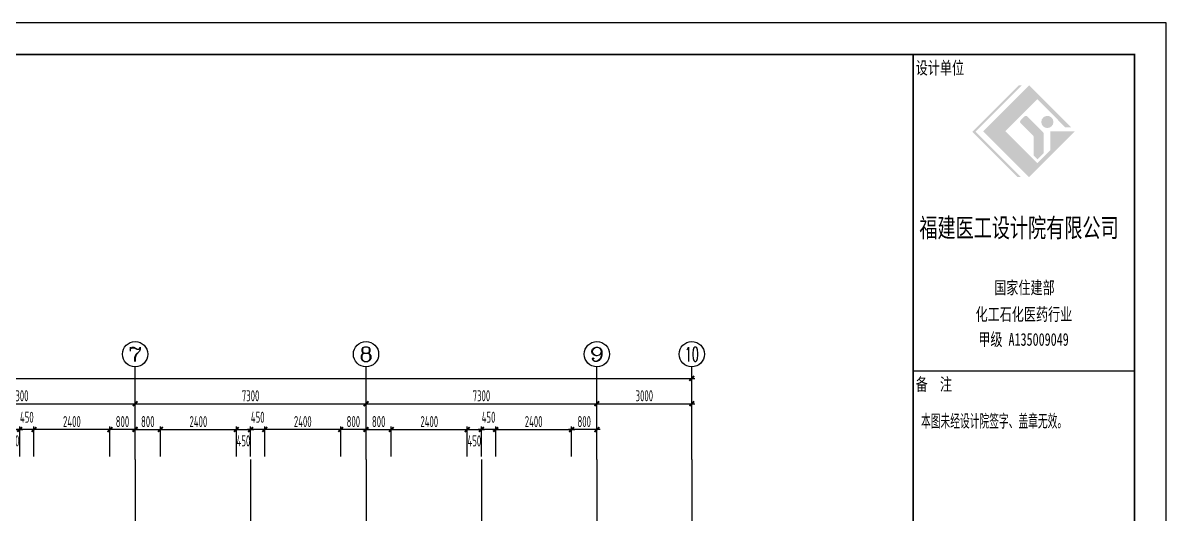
# Model space of a CAD drawing. Extents: x -472319 to -112444, y -516749 to -5704.
# Drawn here: x -264044 to -227895, y -108005 to -92475 of the extents above; entities that cross this region are included whole.
import ezdxf
from ezdxf.enums import TextEntityAlignment as Align

# ---------------------------------------------------------------- set-up
doc = ezdxf.new("R2010")
doc.units = 0
doc.header["$LTSCALE"] = 100
doc.header["$MEASUREMENT"] = 0
doc.linetypes.add('CENTER', pattern=[2, 1.25, -0.25, 0.25, -0.25])
doc.linetypes.add('DOTE', pattern=[2.42, 2, -0.2, 0.02, -0.2])
for name, color, linetype in [('1301', 24, 'Continuous'), ('AXIS', 3, 'Continuous'), ('AXIS_TEXT', 7, 'Continuous'), ('DOTE', 1, 'CENTER'), ('FRAME', 3, 'Continuous'), ('填充', 8, 'Continuous')]:
    doc.layers.add(name, color=color, linetype=linetype)
doc.styles.add('_TCH_AXIS', font='COMPLEX', dxfattribs={"bigfont": 'GBCBIG'})
doc.styles.add('COMPLEX', font='COMPLEX')
doc.styles.add('FRAME', font='simhei.ttf', dxfattribs={"width": 0.7})
doc.styles.add('HZ', font='tssdeng.shx', dxfattribs={"width": 0.6, "height": 350, "bigfont": 'a.shx'})
doc.dimstyles.new('DIMN', dxfattribs={"dimtxt": 350, "dimasz": 150, "dimexe": 100, "dimexo": 100, "dimgap": 75, "dimtad": 1, "dimdec": 0, "dimzin": 0, "dimdsep": 46, "dimtxsty": 'HZ', "dimblk": 'ARCHTICK', "dimcen": 0.09, "dimdle": 100, "dimclrd": 3, "dimclre": 3, "dimclrt": 7, "dimazin": 2, "dimtfac": 1, "dimtdec": 0, "dimtmove": 2, "dimatfit": 3, "dimldrblk": 'ARCHTICK', "dimfxl": 1, "dimtolj": 1, "dimtzin": 0, "dimarcsym": 0})

# ---------------------------------------------------------------- blocks, each defined once
blk = doc.blocks.new('_ArchTick')
at = {"color": 0, "linetype": 'ByBlock', "const_width": 0.4}
blk.add_lwpolyline([(-0.5, -0.5), (0.5, 0.5)], dxfattribs=at)
blk = doc.blocks.new('*D751')
at = {"layer": 'AXIS', "color": 3, "lineweight": -2, "transparency": 16777216}
for p, q in [((-267794, -106179), (-267794, -104413)), ((-260494, -106179), (-260494, -104413)), ((-267894, -104513), (-260394, -104513))]:
    blk.add_line(p, q, dxfattribs=at)
at = {"layer": 'Defpoints', "color": 0, "transparency": 16777216}
for p in [(-260494, -104513), (-267794, -106279), (-260494, -106279)]:
    blk.add_point(p, dxfattribs=at)
at = {"layer": 'AXIS', "color": 3, "lineweight": -2, "transparency": 16777216, "xscale": 150, "yscale": 150, "zscale": 150, "rotation": 180}
blk.add_blockref('_ArchTick', (-267794, -104513), dxfattribs=at)
at = {"layer": 'AXIS', "color": 3, "lineweight": -2, "transparency": 16777216, "xscale": 150, "yscale": 150, "zscale": 150}
blk.add_blockref('_ArchTick', (-260494, -104513), dxfattribs=at)
at = {"layer": 'AXIS', "color": 7, "transparency": 16777216, "insert": (-264144, -104263), "char_height": 350, "attachment_point": 5, "style": 'HZ'}
blk.add_mtext('\\A1;7300', dxfattribs=at)
blk = doc.blocks.new('*D752')
at = {"layer": 'AXIS', "color": 3, "lineweight": -2, "transparency": 16777216}
for p, q in [((-260494, -106179), (-260494, -104413)), ((-253194, -106179), (-253194, -104413)), ((-260594, -104513), (-253094, -104513))]:
    blk.add_line(p, q, dxfattribs=at)
at = {"layer": 'Defpoints', "color": 0, "transparency": 16777216}
for p in [(-253194, -104513), (-260494, -106279), (-253194, -106279)]:
    blk.add_point(p, dxfattribs=at)
at = {"layer": 'AXIS', "color": 3, "lineweight": -2, "transparency": 16777216, "xscale": 150, "yscale": 150, "zscale": 150, "rotation": 180}
blk.add_blockref('_ArchTick', (-260494, -104513), dxfattribs=at)
at = {"layer": 'AXIS', "color": 3, "lineweight": -2, "transparency": 16777216, "xscale": 150, "yscale": 150, "zscale": 150}
blk.add_blockref('_ArchTick', (-253194, -104513), dxfattribs=at)
at = {"layer": 'AXIS', "color": 7, "transparency": 16777216, "insert": (-256844, -104263), "char_height": 350, "attachment_point": 5, "style": 'HZ'}
blk.add_mtext('\\A1;7300', dxfattribs=at)
blk = doc.blocks.new('*D753')
at = {"layer": 'AXIS', "color": 3, "lineweight": -2, "transparency": 16777216}
for p, q in [((-253194, -106179), (-253194, -104413)), ((-245894, -106179), (-245894, -104413)), ((-253294, -104513), (-245794, -104513))]:
    blk.add_line(p, q, dxfattribs=at)
at = {"layer": 'Defpoints', "color": 0, "transparency": 16777216}
for p in [(-245894, -104513), (-253194, -106279), (-245894, -106279)]:
    blk.add_point(p, dxfattribs=at)
at = {"layer": 'AXIS', "color": 3, "lineweight": -2, "transparency": 16777216, "xscale": 150, "yscale": 150, "zscale": 150, "rotation": 180}
blk.add_blockref('_ArchTick', (-253194, -104513), dxfattribs=at)
at = {"layer": 'AXIS', "color": 3, "lineweight": -2, "transparency": 16777216, "xscale": 150, "yscale": 150, "zscale": 150}
blk.add_blockref('_ArchTick', (-245894, -104513), dxfattribs=at)
at = {"layer": 'AXIS', "color": 7, "transparency": 16777216, "insert": (-249544, -104263), "char_height": 350, "attachment_point": 5, "style": 'HZ'}
blk.add_mtext('\\A1;7300', dxfattribs=at)
blk = doc.blocks.new('*D754')
at = {"layer": 'AXIS', "color": 3, "lineweight": -2, "transparency": 16777216}
for p, q in [((-245894, -106179), (-245894, -104413)), ((-242894, -106179), (-242894, -104413)), ((-245994, -104513), (-242794, -104513))]:
    blk.add_line(p, q, dxfattribs=at)
at = {"layer": 'Defpoints', "color": 0, "transparency": 16777216}
for p in [(-242894, -104513), (-245894, -106279), (-242894, -106279)]:
    blk.add_point(p, dxfattribs=at)
at = {"layer": 'AXIS', "color": 3, "lineweight": -2, "transparency": 16777216, "xscale": 150, "yscale": 150, "zscale": 150, "rotation": 180}
blk.add_blockref('_ArchTick', (-245894, -104513), dxfattribs=at)
at = {"layer": 'AXIS', "color": 3, "lineweight": -2, "transparency": 16777216, "xscale": 150, "yscale": 150, "zscale": 150}
blk.add_blockref('_ArchTick', (-242894, -104513), dxfattribs=at)
at = {"layer": 'AXIS', "color": 7, "transparency": 16777216, "insert": (-244394, -104263), "char_height": 350, "attachment_point": 5, "style": 'HZ'}
blk.add_mtext('\\A1;3000', dxfattribs=at)
blk = doc.blocks.new('*D755')
at = {"layer": 'AXIS', "color": 3, "lineweight": -2, "transparency": 16777216}
for p, q in [((-302794, -103713), (-242794, -103713)), ((-302694, -106179), (-302694, -103613)), ((-242894, -106179), (-242894, -103613))]:
    blk.add_line(p, q, dxfattribs=at)
at = {"layer": 'Defpoints', "color": 0, "transparency": 16777216}
for p in [(-242894, -103713), (-302694, -106279), (-242894, -106279)]:
    blk.add_point(p, dxfattribs=at)
at = {"layer": 'AXIS', "color": 3, "lineweight": -2, "transparency": 16777216, "xscale": 150, "yscale": 150, "zscale": 150, "rotation": 180}
blk.add_blockref('_ArchTick', (-302694, -103713), dxfattribs=at)
at = {"layer": 'AXIS', "color": 3, "lineweight": -2, "transparency": 16777216, "xscale": 150, "yscale": 150, "zscale": 150}
blk.add_blockref('_ArchTick', (-242894, -103713), dxfattribs=at)
at = {"layer": 'AXIS', "color": 7, "transparency": 16777216, "insert": (-272794, -103463), "char_height": 350, "attachment_point": 5, "style": 'HZ'}
blk.add_mtext('\\A1;59800', dxfattribs=at)
blk = doc.blocks.new('_AXISO')
blk.add_circle((0, 0), 0.5)
at = {"layer": 'AXIS_TEXT', "style": 'COMPLEX', "width": 1.041667}
blk.add_attdef('A', text='', height=0.56, dxfattribs=at).set_placement((-0.25, -0.28), (0.25, -0.28), align=Align.FIT)
blk = doc.blocks.new('*D855')
at = {"layer": '1301', "color": 3, "lineweight": -2, "transparency": 16777216}
for p, q in [((-245794, -105330), (-246794, -105330)), ((-246694, -106179), (-246694, -105230)), ((-245894, -106179), (-245894, -105230))]:
    blk.add_line(p, q, dxfattribs=at)
at = {"layer": 'Defpoints', "color": 0, "transparency": 16777216}
for p in [(-246694, -105330), (-246694, -106279), (-245894, -106279)]:
    blk.add_point(p, dxfattribs=at)
at = {"layer": '1301', "color": 3, "lineweight": -2, "transparency": 16777216, "xscale": 150, "yscale": 150, "zscale": 150, "rotation": 180}
blk.add_blockref('_ArchTick', (-246694, -105330), dxfattribs=at)
at = {"layer": '1301', "color": 3, "lineweight": -2, "transparency": 16777216, "xscale": 150, "yscale": 150, "zscale": 150}
blk.add_blockref('_ArchTick', (-245894, -105330), dxfattribs=at)
at = {"layer": '1301', "color": 7, "transparency": 16777216, "insert": (-246294, -105080), "char_height": 350, "attachment_point": 5, "style": 'HZ'}
blk.add_mtext('\\A1;800', dxfattribs=at)
blk = doc.blocks.new('*D765')
at = {"layer": '1301', "color": 3, "lineweight": -2, "transparency": 16777216}
for p, q in [((-248994, -105330), (-249644, -105330)), ((-249544, -106179), (-249544, -105230)), ((-249094, -106179), (-249094, -105230))]:
    blk.add_line(p, q, dxfattribs=at)
at = {"layer": 'Defpoints', "color": 0, "transparency": 16777216}
for p in [(-249544, -105330), (-249544, -106279), (-249094, -106279)]:
    blk.add_point(p, dxfattribs=at)
at = {"layer": '1301', "color": 3, "lineweight": -2, "transparency": 16777216, "xscale": 150, "yscale": 150, "zscale": 150, "rotation": 180}
blk.add_blockref('_ArchTick', (-249544, -105330), dxfattribs=at)
at = {"layer": '1301', "color": 3, "lineweight": -2, "transparency": 16777216, "xscale": 150, "yscale": 150, "zscale": 150}
blk.add_blockref('_ArchTick', (-249094, -105330), dxfattribs=at)
at = {"layer": '1301', "color": 7, "transparency": 16777216, "insert": (-249319, -104943), "char_height": 350, "attachment_point": 5, "style": 'HZ'}
blk.add_mtext('\\A1;450', dxfattribs=at)
blk = doc.blocks.new('*D766')
at = {"layer": '1301', "color": 3, "lineweight": -2, "transparency": 16777216}
for p, q in [((-252494, -105330), (-249894, -105330)), ((-252394, -106179), (-252394, -105230)), ((-249994, -106179), (-249994, -105230))]:
    blk.add_line(p, q, dxfattribs=at)
at = {"layer": 'Defpoints', "color": 0, "transparency": 16777216}
for p in [(-249994, -105330), (-252394, -106279), (-249994, -106279)]:
    blk.add_point(p, dxfattribs=at)
at = {"layer": '1301', "color": 3, "lineweight": -2, "transparency": 16777216, "xscale": 150, "yscale": 150, "zscale": 150, "rotation": 180}
blk.add_blockref('_ArchTick', (-252394, -105330), dxfattribs=at)
at = {"layer": '1301', "color": 3, "lineweight": -2, "transparency": 16777216, "xscale": 150, "yscale": 150, "zscale": 150}
blk.add_blockref('_ArchTick', (-249994, -105330), dxfattribs=at)
at = {"layer": '1301', "color": 7, "transparency": 16777216, "insert": (-251194, -105080), "char_height": 350, "attachment_point": 5, "style": 'HZ'}
blk.add_mtext('\\A1;2400', dxfattribs=at)
blk = doc.blocks.new('*D767')
at = {"layer": '1301', "color": 3, "lineweight": -2, "transparency": 16777216}
for p, q in [((-253294, -105330), (-252294, -105330)), ((-253194, -106179), (-253194, -105230)), ((-252394, -106179), (-252394, -105230))]:
    blk.add_line(p, q, dxfattribs=at)
at = {"layer": 'Defpoints', "color": 0, "transparency": 16777216}
for p in [(-252394, -105330), (-253194, -106279), (-252394, -106279)]:
    blk.add_point(p, dxfattribs=at)
at = {"layer": '1301', "color": 3, "lineweight": -2, "transparency": 16777216, "xscale": 150, "yscale": 150, "zscale": 150, "rotation": 180}
blk.add_blockref('_ArchTick', (-253194, -105330), dxfattribs=at)
at = {"layer": '1301', "color": 3, "lineweight": -2, "transparency": 16777216, "xscale": 150, "yscale": 150, "zscale": 150}
blk.add_blockref('_ArchTick', (-252394, -105330), dxfattribs=at)
at = {"layer": '1301', "color": 7, "transparency": 16777216, "insert": (-252794, -105080), "char_height": 350, "attachment_point": 5, "style": 'HZ'}
blk.add_mtext('\\A1;800', dxfattribs=at)
blk = doc.blocks.new('*D768')
at = {"layer": '1301', "color": 3, "lineweight": -2, "transparency": 16777216}
for p, q in [((-250094, -105330), (-249444, -105330)), ((-249994, -106179), (-249994, -105230)), ((-249544, -106179), (-249544, -105230))]:
    blk.add_line(p, q, dxfattribs=at)
at = {"layer": 'Defpoints', "color": 0, "transparency": 16777216}
for p in [(-249544, -105330), (-249994, -106279), (-249544, -106279)]:
    blk.add_point(p, dxfattribs=at)
at = {"layer": '1301', "color": 3, "lineweight": -2, "transparency": 16777216, "xscale": 150, "yscale": 150, "zscale": 150, "rotation": 180}
blk.add_blockref('_ArchTick', (-249994, -105330), dxfattribs=at)
at = {"layer": '1301', "color": 3, "lineweight": -2, "transparency": 16777216, "xscale": 150, "yscale": 150, "zscale": 150}
blk.add_blockref('_ArchTick', (-249544, -105330), dxfattribs=at)
at = {"layer": '1301', "color": 7, "transparency": 16777216, "insert": (-249769, -105688), "char_height": 350, "attachment_point": 5, "style": 'HZ'}
blk.add_mtext('\\A1;450', dxfattribs=at)
blk = doc.blocks.new('*D769')
at = {"layer": '1301', "color": 3, "lineweight": -2, "transparency": 16777216}
for p, q in [((-253894, -105330), (-256494, -105330)), ((-256394, -106179), (-256394, -105230)), ((-253994, -106179), (-253994, -105230))]:
    blk.add_line(p, q, dxfattribs=at)
at = {"layer": 'Defpoints', "color": 0, "transparency": 16777216}
for p in [(-256394, -105330), (-256394, -106279), (-253994, -106279)]:
    blk.add_point(p, dxfattribs=at)
at = {"layer": '1301', "color": 3, "lineweight": -2, "transparency": 16777216, "xscale": 150, "yscale": 150, "zscale": 150, "rotation": 180}
blk.add_blockref('_ArchTick', (-256394, -105330), dxfattribs=at)
at = {"layer": '1301', "color": 3, "lineweight": -2, "transparency": 16777216, "xscale": 150, "yscale": 150, "zscale": 150}
blk.add_blockref('_ArchTick', (-253994, -105330), dxfattribs=at)
at = {"layer": '1301', "color": 7, "transparency": 16777216, "insert": (-255194, -105080), "char_height": 350, "attachment_point": 5, "style": 'HZ'}
blk.add_mtext('\\A1;2400', dxfattribs=at)
blk = doc.blocks.new('*D770')
at = {"layer": '1301', "color": 3, "lineweight": -2, "transparency": 16777216}
for p, q in [((-253094, -105330), (-254094, -105330)), ((-253994, -106179), (-253994, -105230)), ((-253194, -106179), (-253194, -105230))]:
    blk.add_line(p, q, dxfattribs=at)
at = {"layer": 'Defpoints', "color": 0, "transparency": 16777216}
for p in [(-253994, -105330), (-253994, -106279), (-253194, -106279)]:
    blk.add_point(p, dxfattribs=at)
at = {"layer": '1301', "color": 3, "lineweight": -2, "transparency": 16777216, "xscale": 150, "yscale": 150, "zscale": 150, "rotation": 180}
blk.add_blockref('_ArchTick', (-253994, -105330), dxfattribs=at)
at = {"layer": '1301', "color": 3, "lineweight": -2, "transparency": 16777216, "xscale": 150, "yscale": 150, "zscale": 150}
blk.add_blockref('_ArchTick', (-253194, -105330), dxfattribs=at)
at = {"layer": '1301', "color": 7, "transparency": 16777216, "insert": (-253594, -105080), "char_height": 350, "attachment_point": 5, "style": 'HZ'}
blk.add_mtext('\\A1;800', dxfattribs=at)
blk = doc.blocks.new('*D771')
at = {"layer": '1301', "color": 3, "lineweight": -2, "transparency": 16777216}
for p, q in [((-256294, -105330), (-256944, -105330)), ((-256844, -106179), (-256844, -105230)), ((-256394, -106179), (-256394, -105230))]:
    blk.add_line(p, q, dxfattribs=at)
at = {"layer": 'Defpoints', "color": 0, "transparency": 16777216}
for p in [(-256844, -105330), (-256844, -106279), (-256394, -106279)]:
    blk.add_point(p, dxfattribs=at)
at = {"layer": '1301', "color": 3, "lineweight": -2, "transparency": 16777216, "xscale": 150, "yscale": 150, "zscale": 150, "rotation": 180}
blk.add_blockref('_ArchTick', (-256844, -105330), dxfattribs=at)
at = {"layer": '1301', "color": 3, "lineweight": -2, "transparency": 16777216, "xscale": 150, "yscale": 150, "zscale": 150}
blk.add_blockref('_ArchTick', (-256394, -105330), dxfattribs=at)
at = {"layer": '1301', "color": 7, "transparency": 16777216, "insert": (-256619, -104943), "char_height": 350, "attachment_point": 5, "style": 'HZ'}
blk.add_mtext('\\A1;450', dxfattribs=at)
blk = doc.blocks.new('*D772')
at = {"layer": '1301', "color": 3, "lineweight": -2, "transparency": 16777216}
for p, q in [((-259794, -105330), (-257194, -105330)), ((-259694, -106179), (-259694, -105230)), ((-257294, -106179), (-257294, -105230))]:
    blk.add_line(p, q, dxfattribs=at)
at = {"layer": 'Defpoints', "color": 0, "transparency": 16777216}
for p in [(-257294, -105330), (-259694, -106279), (-257294, -106279)]:
    blk.add_point(p, dxfattribs=at)
at = {"layer": '1301', "color": 3, "lineweight": -2, "transparency": 16777216, "xscale": 150, "yscale": 150, "zscale": 150, "rotation": 180}
blk.add_blockref('_ArchTick', (-259694, -105330), dxfattribs=at)
at = {"layer": '1301', "color": 3, "lineweight": -2, "transparency": 16777216, "xscale": 150, "yscale": 150, "zscale": 150}
blk.add_blockref('_ArchTick', (-257294, -105330), dxfattribs=at)
at = {"layer": '1301', "color": 7, "transparency": 16777216, "insert": (-258494, -105080), "char_height": 350, "attachment_point": 5, "style": 'HZ'}
blk.add_mtext('\\A1;2400', dxfattribs=at)
blk = doc.blocks.new('*D773')
at = {"layer": '1301', "color": 3, "lineweight": -2, "transparency": 16777216}
for p, q in [((-260594, -105330), (-259594, -105330)), ((-260494, -106179), (-260494, -105230)), ((-259694, -106179), (-259694, -105230))]:
    blk.add_line(p, q, dxfattribs=at)
at = {"layer": 'Defpoints', "color": 0, "transparency": 16777216}
for p in [(-259694, -105330), (-260494, -106279), (-259694, -106279)]:
    blk.add_point(p, dxfattribs=at)
at = {"layer": '1301', "color": 3, "lineweight": -2, "transparency": 16777216, "xscale": 150, "yscale": 150, "zscale": 150, "rotation": 180}
blk.add_blockref('_ArchTick', (-260494, -105330), dxfattribs=at)
at = {"layer": '1301', "color": 3, "lineweight": -2, "transparency": 16777216, "xscale": 150, "yscale": 150, "zscale": 150}
blk.add_blockref('_ArchTick', (-259694, -105330), dxfattribs=at)
at = {"layer": '1301', "color": 7, "transparency": 16777216, "insert": (-260094, -105080), "char_height": 350, "attachment_point": 5, "style": 'HZ'}
blk.add_mtext('\\A1;800', dxfattribs=at)
blk = doc.blocks.new('*D774')
at = {"layer": '1301', "color": 3, "lineweight": -2, "transparency": 16777216}
for p, q in [((-257394, -105330), (-256744, -105330)), ((-257294, -106179), (-257294, -105230)), ((-256844, -106179), (-256844, -105230))]:
    blk.add_line(p, q, dxfattribs=at)
at = {"layer": 'Defpoints', "color": 0, "transparency": 16777216}
for p in [(-256844, -105330), (-257294, -106279), (-256844, -106279)]:
    blk.add_point(p, dxfattribs=at)
at = {"layer": '1301', "color": 3, "lineweight": -2, "transparency": 16777216, "xscale": 150, "yscale": 150, "zscale": 150, "rotation": 180}
blk.add_blockref('_ArchTick', (-257294, -105330), dxfattribs=at)
at = {"layer": '1301', "color": 3, "lineweight": -2, "transparency": 16777216, "xscale": 150, "yscale": 150, "zscale": 150}
blk.add_blockref('_ArchTick', (-256844, -105330), dxfattribs=at)
at = {"layer": '1301', "color": 7, "transparency": 16777216, "insert": (-257069, -105688), "char_height": 350, "attachment_point": 5, "style": 'HZ'}
blk.add_mtext('\\A1;450', dxfattribs=at)
blk = doc.blocks.new('*D832')
at = {"layer": '1301', "color": 3, "lineweight": -2, "transparency": 16777216}
for p, q in [((-261194, -105330), (-263794, -105330)), ((-263694, -106179), (-263694, -105230)), ((-261294, -106179), (-261294, -105230))]:
    blk.add_line(p, q, dxfattribs=at)
at = {"layer": 'Defpoints', "color": 0, "transparency": 16777216}
for p in [(-263694, -105330), (-263694, -106279), (-261294, -106279)]:
    blk.add_point(p, dxfattribs=at)
at = {"layer": '1301', "color": 3, "lineweight": -2, "transparency": 16777216, "xscale": 150, "yscale": 150, "zscale": 150, "rotation": 180}
blk.add_blockref('_ArchTick', (-263694, -105330), dxfattribs=at)
at = {"layer": '1301', "color": 3, "lineweight": -2, "transparency": 16777216, "xscale": 150, "yscale": 150, "zscale": 150}
blk.add_blockref('_ArchTick', (-261294, -105330), dxfattribs=at)
at = {"layer": '1301', "color": 7, "transparency": 16777216, "insert": (-262494, -105080), "char_height": 350, "attachment_point": 5, "style": 'HZ'}
blk.add_mtext('\\A1;2400', dxfattribs=at)
blk = doc.blocks.new('*D833')
at = {"layer": '1301', "color": 3, "lineweight": -2, "transparency": 16777216}
for p, q in [((-263594, -105330), (-264244, -105330)), ((-264144, -106179), (-264144, -105230)), ((-263694, -106179), (-263694, -105230))]:
    blk.add_line(p, q, dxfattribs=at)
at = {"layer": 'Defpoints', "color": 0, "transparency": 16777216}
for p in [(-264144, -105330), (-264144, -106279), (-263694, -106279)]:
    blk.add_point(p, dxfattribs=at)
at = {"layer": '1301', "color": 3, "lineweight": -2, "transparency": 16777216, "xscale": 150, "yscale": 150, "zscale": 150, "rotation": 180}
blk.add_blockref('_ArchTick', (-264144, -105330), dxfattribs=at)
at = {"layer": '1301', "color": 3, "lineweight": -2, "transparency": 16777216, "xscale": 150, "yscale": 150, "zscale": 150}
blk.add_blockref('_ArchTick', (-263694, -105330), dxfattribs=at)
at = {"layer": '1301', "color": 7, "transparency": 16777216, "insert": (-263919, -104943), "char_height": 350, "attachment_point": 5, "style": 'HZ'}
blk.add_mtext('\\A1;450', dxfattribs=at)
blk = doc.blocks.new('*D836')
at = {"layer": '1301', "color": 3, "lineweight": -2, "transparency": 16777216}
for p, q in [((-264694, -105330), (-264044, -105330)), ((-264594, -106179), (-264594, -105230)), ((-264144, -106179), (-264144, -105230))]:
    blk.add_line(p, q, dxfattribs=at)
at = {"layer": 'Defpoints', "color": 0, "transparency": 16777216}
for p in [(-264144, -105330), (-264594, -106279), (-264144, -106279)]:
    blk.add_point(p, dxfattribs=at)
at = {"layer": '1301', "color": 3, "lineweight": -2, "transparency": 16777216, "xscale": 150, "yscale": 150, "zscale": 150, "rotation": 180}
blk.add_blockref('_ArchTick', (-264594, -105330), dxfattribs=at)
at = {"layer": '1301', "color": 3, "lineweight": -2, "transparency": 16777216, "xscale": 150, "yscale": 150, "zscale": 150}
blk.add_blockref('_ArchTick', (-264144, -105330), dxfattribs=at)
at = {"layer": '1301', "color": 7, "transparency": 16777216, "insert": (-264369, -105688), "char_height": 350, "attachment_point": 5, "style": 'HZ'}
blk.add_mtext('\\A1;450', dxfattribs=at)
blk = doc.blocks.new('*D837')
at = {"layer": '1301', "color": 3, "lineweight": -2, "transparency": 16777216}
for p, q in [((-260394, -105330), (-261394, -105330)), ((-261294, -106179), (-261294, -105230)), ((-260494, -106179), (-260494, -105230))]:
    blk.add_line(p, q, dxfattribs=at)
at = {"layer": 'Defpoints', "color": 0, "transparency": 16777216}
for p in [(-261294, -105330), (-261294, -106279), (-260494, -106279)]:
    blk.add_point(p, dxfattribs=at)
at = {"layer": '1301', "color": 3, "lineweight": -2, "transparency": 16777216, "xscale": 150, "yscale": 150, "zscale": 150, "rotation": 180}
blk.add_blockref('_ArchTick', (-261294, -105330), dxfattribs=at)
at = {"layer": '1301', "color": 3, "lineweight": -2, "transparency": 16777216, "xscale": 150, "yscale": 150, "zscale": 150}
blk.add_blockref('_ArchTick', (-260494, -105330), dxfattribs=at)
at = {"layer": '1301', "color": 7, "transparency": 16777216, "insert": (-260894, -105080), "char_height": 350, "attachment_point": 5, "style": 'HZ'}
blk.add_mtext('\\A1;800', dxfattribs=at)
blk = doc.blocks.new('*D1263')
at = {"layer": '1301', "color": 3, "lineweight": -2, "transparency": 16777216}
for p, q in [((-249194, -105330), (-246594, -105330)), ((-249094, -106179), (-249094, -105230)), ((-246694, -106179), (-246694, -105230))]:
    blk.add_line(p, q, dxfattribs=at)
at = {"layer": 'Defpoints', "color": 0, "transparency": 16777216}
for p in [(-246694, -105330), (-249094, -106279), (-246694, -106279)]:
    blk.add_point(p, dxfattribs=at)
at = {"layer": '1301', "color": 3, "lineweight": -2, "transparency": 16777216, "xscale": 150, "yscale": 150, "zscale": 150, "rotation": 180}
blk.add_blockref('_ArchTick', (-249094, -105330), dxfattribs=at)
at = {"layer": '1301', "color": 3, "lineweight": -2, "transparency": 16777216, "xscale": 150, "yscale": 150, "zscale": 150}
blk.add_blockref('_ArchTick', (-246694, -105330), dxfattribs=at)
at = {"layer": '1301', "color": 7, "transparency": 16777216, "insert": (-247894, -105080), "char_height": 350, "attachment_point": 5, "style": 'HZ'}
blk.add_mtext('\\A1;2400', dxfattribs=at)
blk = doc.blocks.new('A$C20674F94')
at = {"layer": 'FRAME'}
h = blk.add_hatch(color=256, dxfattribs=at)
h.paths.add_polyline_path([(79018, 55975), (80027, 56984), (80908, 56102), (81088, 56102), (79765, 57425), (78315, 55975), (79765, 54525), (81215, 55975), (80439, 55975), (80439, 55379), (80027, 54966)], flags=0)
edge = h.paths.add_edge_path(flags=0)
edge.add_arc((79844, 55787), 69.1, 0, 45, ccw=False)
edge.add_line((79913, 55787), (79913, 55203))
edge.add_line((79913, 55203), (80030, 55087))
edge.add_line((80030, 55087), (80228, 55285))
edge.add_line((80228, 55285), (80228, 55896))
edge.add_arc((80159, 55896), 69.1, 360, 405)
edge.add_line((80208, 55945), (79714, 56438))
edge.add_arc((79666, 56390), 69.1, 45, 135)
edge.add_line((79617, 56438), (79502, 56324))
edge.add_arc((79551, 56275), 69.1, 135, 225)
edge.add_line((79502, 56226), (79893, 55836))
edge = h.paths.add_edge_path(flags=0)
edge.add_arc((80345, 56268), 192, 0, 180)
edge.add_arc((80345, 56268), 192, 180, 360)
h.paths.add_polyline_path([(79406, 54525), (79504, 54525), (78072, 55956), (79541, 57425), (79444, 57425), (77975, 55956)], flags=0)
for p, q in [((84100, 59400), (0, 59400)), ((84100, 0), (84100, 59400)), ((83100, 58400), (2500, 58400)), ((76100, 58400), (76100, 1000)), ((83100, 1000), (83100, 58400)), ((76100, 48400), (83100, 48400))]:
    blk.add_line(p, q, dxfattribs=at)
at = {"layer": 'FRAME', "const_width": 50}
for points in [[(2500, 58400), (83100, 58400), (83100, 1000), (2500, 1000), (2500, 58400)], [(76100, 58400), (76100, 1000)]]:
    blk.add_lwpolyline(points, dxfattribs=at)
at = {"layer": 'FRAME', "style": 'FRAME'}
for s, height, width, p in [('设计单位', 400, 0.7, (76183, 57778)), ('福建医工设计院有限公司', 600, 0.7, (76297, 52623)), ('国家住建部', 400, 0.7, (78665, 50829)), ('化工石化医药行业', 400, 0.7, (78075, 49987)), ('甲级 A135009049', 400, 0.7, (78162, 49193)), ('备  注', 400, 0.7, (76184, 47774)), ('本图未经设计院签字、盖章无效。', 400, 0.55, (76350, 46615))]:
    blk.add_text(s, height=height, dxfattribs=dict(at, width=width)).set_placement(p)

msp = doc.modelspace()

# ---------------------------------------------------------------- linework, layer by layer
at = {"layer": 'AXIS'}
for p, q in [((-260493.829, -106279.242), (-260493.829, -103348.447)), ((-253193.829, -106279.242), (-253193.829, -103348.447)), ((-245893.829, -106279.242), (-245893.829, -103348.447)), ((-242893.829, -106279.242), (-242893.829, -103348.447))]:
    msp.add_line(p, q, dxfattribs=at)
at = {"layer": 'DOTE', "linetype": 'DOTE', "ltscale": 10}
for p, q in [((-260493.829, -106279.242), (-260493.829, -128429.282)), ((-256843.829, -106279.242), (-256843.829, -128429.282)), ((-253193.829, -106279.242), (-253193.829, -128429.282)), ((-249543.829, -106279.242), (-249543.829, -128429.282)), ((-245893.829, -106279.242), (-245893.829, -128429.282)), ((-242893.829, -106279.242), (-242893.829, -128429.282))]:
    msp.add_line(p, q, dxfattribs=at)

# ---------------------------------------------------------------- block references
at = {"layer": 'AXIS'}
ref = msp.add_blockref('_AXISO', (-260493.829, -102948.447), dxfattribs=dict(at, xscale=800, yscale=800, zscale=800))
ref.add_attrib('A', '7', dxfattribs={"layer": 'AXIS_TEXT', "height": 452.548, "style": '_TCH_AXIS', "width": 1.5}).set_placement((-260720.103, -103174.721), (-260267.554, -103174.721), align=Align.FIT)
ref = msp.add_blockref('_AXISO', (-253193.829, -102948.447), dxfattribs=dict(at, xscale=800, yscale=800, zscale=800))
ref.add_attrib('A', '8', dxfattribs={"layer": 'AXIS_TEXT', "height": 452.548, "style": '_TCH_AXIS', "width": 1.5}).set_placement((-253420.103, -103174.721), (-252967.554, -103174.721), align=Align.FIT)
ref = msp.add_blockref('_AXISO', (-245893.829, -102948.447), dxfattribs=dict(at, xscale=800, yscale=800, zscale=800))
ref.add_attrib('A', '9', dxfattribs={"layer": 'AXIS_TEXT', "height": 452.548, "style": '_TCH_AXIS', "width": 1.5}).set_placement((-246120.103, -103174.721), (-245667.554, -103174.721), align=Align.FIT)
ref = msp.add_blockref('_AXISO', (-242893.829, -102948.447), dxfattribs=dict(at, xscale=800, yscale=800, zscale=800))
ref.add_attrib('A', '10', dxfattribs={"layer": 'AXIS_TEXT', "height": 452.5483, "style": '_TCH_AXIS', "width": 0.724138}).set_placement((-243120.103, -103174.721), (-242667.554, -103174.721), align=Align.FIT)
at = {"layer": '填充'}
msp.add_blockref('A$C20674F94', (-311995, -151874.5), dxfattribs=at)

# ---------------------------------------------------------------- dimensions: what is measured, and where the dimension line sits
at = {"layer": '1301', "color": 7}
for base, p1, p2, picture, middle in [((-264143.829, -105330.5), (-263693.829, -106279.242), (-264143.829, -106279.242), '*D833', (-263918.829, -104943)), ((-256843.829, -105330.5), (-256393.829, -106279.242), (-256843.829, -106279.242), '*D771', (-256618.829, -104943)), ((-249543.829, -105330.5), (-249093.829, -106279.242), (-249543.829, -106279.242), '*D765', (-249318.829, -104943)), ((-263693.829, -105330.5), (-261293.829, -106279.242), (-263693.829, -106279.242), '*D832', (-262493.829, -105080.5)), ((-261293.829, -105330.5), (-260493.829, -106279.242), (-261293.829, -106279.242), '*D837', (-260893.829, -105080.5)), ((-256393.829, -105330.5), (-253993.829, -106279.242), (-256393.829, -106279.242), '*D769', (-255193.829, -105080.5)), ((-253993.829, -105330.5), (-253193.829, -106279.242), (-253993.829, -106279.242), '*D770', (-253593.829, -105080.5)), ((-246693.829, -105330.5), (-245893.829, -106279.242), (-246693.829, -106279.242), '*D855', (-246293.829, -105080.5))]:
    dim = msp.add_linear_dim(base=base, p1=p1, p2=p2, dimstyle='DIMN', override={"dimfxl": 100}, dxfattribs=at)
    dim.commit()
    dim.dimension.update_dxf_attribs({"geometry": picture, "text_midpoint": middle})
for base, p1, p2, picture, middle in [((-259693.829, -105330.5), (-260493.829, -106279.242), (-259693.829, -106279.242), '*D773', (-260093.829, -105080.5)), ((-257293.829, -105330.5), (-259693.829, -106279.242), (-257293.829, -106279.242), '*D772', (-258493.829, -105080.5)), ((-252393.829, -105330.5), (-253193.829, -106279.242), (-252393.829, -106279.242), '*D767', (-252793.829, -105080.5)), ((-249993.829, -105330.5), (-252393.829, -106279.242), (-249993.829, -106279.242), '*D766', (-251193.829, -105080.5)), ((-246693.829, -105330.5), (-249093.829, -106279.242), (-246693.829, -106279.242), '*D1263', (-247893.829, -105080.5))]:
    dim = msp.add_linear_dim(base=base, p1=p1, p2=p2, angle=180, dimstyle='DIMN', override={"dimfxl": 100}, dxfattribs=at)
    dim.commit()
    dim.dimension.update_dxf_attribs({"geometry": picture, "text_midpoint": middle})
for base, p1, p2, picture, middle in [((-264143.829, -105330.5), (-264593.829, -106279.242), (-264143.829, -106279.242), '*D836', (-264368.829, -105688.5)), ((-256843.829, -105330.5), (-257293.829, -106279.242), (-256843.829, -106279.242), '*D774', (-257068.829, -105688.5)), ((-249543.829, -105330.5), (-249993.829, -106279.242), (-249543.829, -106279.242), '*D768', (-249768.829, -105688.5))]:
    dim = msp.add_linear_dim(base=base, p1=p1, p2=p2, angle=180, dimstyle='DIMN', override={"dimfxl": 100}, dxfattribs=at)
    dim.commit()
    dim.dimension.update_dxf_attribs({"geometry": picture, "text_midpoint": middle, "dimtype": 160})
at = {"layer": 'AXIS'}
for p1, p2, distance, picture, middle in [((-302693.829, -106279.242), (-242893.829, -106279.242), 2566.5, '*D755', (-272793.829, -103462.742)), ((-267793.829, -106279.242), (-260493.829, -106279.242), 1766.5, '*D751', (-264143.829, -104262.742)), ((-260493.829, -106279.242), (-253193.829, -106279.242), 1766.5, '*D752', (-256843.829, -104262.742)), ((-253193.829, -106279.242), (-245893.829, -106279.242), 1766.5, '*D753', (-249543.829, -104262.742)), ((-245893.829, -106279.242), (-242893.829, -106279.242), 1766.5, '*D754', (-244393.829, -104262.742))]:
    dim = msp.add_aligned_dim(p1=p1, p2=p2, distance=distance, dimstyle='DIMN', dxfattribs=at)
    dim.commit()
    dim.dimension.update_dxf_attribs({"geometry": picture, "text_midpoint": middle})

doc.saveas('drawing.dxf')
